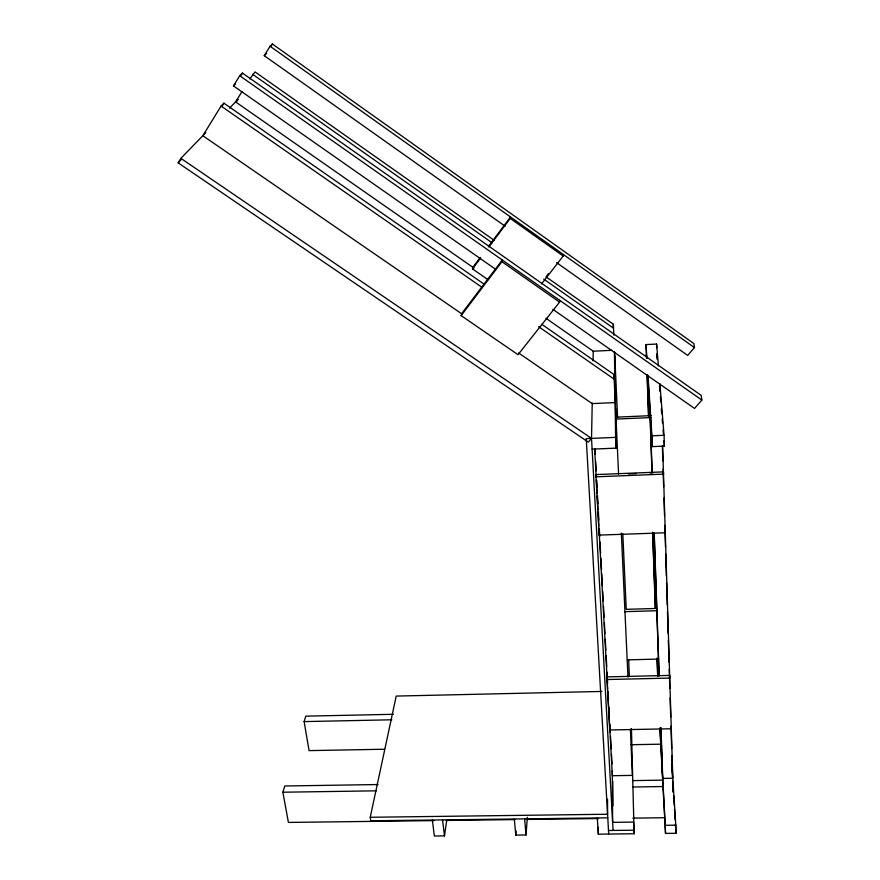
<?xml version="1.0" encoding="UTF-8"?>
<svg xmlns="http://www.w3.org/2000/svg" width="880" height="880" viewBox="0 0 880 880"><rect width="100%" height="100%" fill="white"/><g stroke="black" fill="none" stroke-linecap="round" stroke-linejoin="round"><path stroke-width="1.32" d="M665.203 530.398L665.379 532.774L599.181 535.095L599.192 532.719M631.433 728.541L634.128 833.756L598.312 834.163L598.356 827.332M596.024 476.817L596.046 474.573L663.41 471.878L663.586 474.133L596.024 476.817L599.181 535.095M592.229 403.007L591.525 438.394L613.085 830.445M593.054 360.833L593.241 351.307M514.294 819.005L515.801 835.087L526.053 834.966L527.318 817.3M461.153 315.612L501.93 261.723L502.26 259.996L461.604 313.753L461.153 315.612L518.023 354.706L559.559 302.148L559.702 300.311M541.519 283.91L563.211 256.036L563.332 254.474M515.801 835.087L516.131 831.006M432.355 820.028L434.368 836L444.488 835.89L446.831 819.665M488.895 246.95L510.224 218.416L510.499 216.964L488.411 246.521M607.783 817.828L370.755 820.798L370.227 817.278L396.22 696.08L601.876 691.438M488.081 279.752L472.494 268.884L472.868 267.311L480.238 257.466M433.873 820.611L288.409 822.426L282.876 792.22L284.757 785.983L378.048 784.542M384.428 749.232L309.067 750.618L304.128 721.6L305.778 716.155L393.404 714.296M180.895 158.356L591.525 438.394L588.335 442.167L178.145 162.855L180.895 158.356L205.777 132.671M484.341 284.339L223.927 103.191L221.089 106.051L202.829 135.718L462.044 314.05M495.495 269.192L233.475 85.921L239.734 75.746L242.473 73.084L701.195 395.373L701.855 400.081L694.54 408.43L552.849 309.309M221.837 106.59L223.927 103.191M241.087 75.328L242.473 73.084M242 91.564L235.587 101.904L474.023 268.114M249.821 78.936L255.068 71.929L494.296 240.394M505.098 226.171L264.242 55.671L270.083 46.244L272.382 44L693.858 343.563L694.43 347.567L687.698 355.432L556.622 262.647M236.852 101.31L238.084 99.33L229.504 108.185M271.095 46.079L272.382 44M472.494 268.884L480.689 257.917M546.689 275.88L548.361 273.735M178.145 162.855L180.972 159.918M233.475 85.921L235.323 84.106M264.242 55.671L266.574 53.372M646.459 357.06L646.019 344.586L656.612 344.058L658.394 365.838M611.754 350.306L593.241 351.23L546.007 318.296M617.463 417.12L651.244 415.613M615.758 419.111L651.068 417.56M614.427 351.615L615.615 437.36L586.245 438.614L608.696 834.042M648.043 375.903L651.926 435.809L664.07 435.292L664.4 446.105L652.289 446.611L647.746 375.804M592.119 449.141L616.121 448.129L614.79 355.872M628.265 473.869L636.438 473.539M650.056 473L652.784 472.89M624.558 611.677L657.151 610.731M627.209 659.868L658.625 659.076M607.002 679.547L669.834 678.073L669.647 675.411L606.991 676.896L607.002 679.547L609.73 729.971L671.385 728.761L671.198 726.022M304.128 721.6L391.842 719.785M631.07 744.722L661.21 744.172M632.764 780.604L662.662 780.142M282.876 792.22L376.321 790.823M632.929 786.995L663.003 786.544M370.227 817.278L607.574 814.242L607.552 799.216M446.215 820.457L514.833 819.599M527.186 819.445L598.543 818.554M632.852 818.125L664.411 817.729M660.022 728.464L665.247 825.286L675.785 825.165L676.027 833.283L665.522 833.404L659.857 727.991M608.498 830.489L633.963 830.203M518.639 352.99L592.207 403.612L615.131 402.567L613.987 374.517L541.838 324.324M221.089 106.051L482.306 287.551M538.604 326.667L614.042 379.082L613.987 374.517M239.734 75.746L701.855 400.081M501.93 261.723L559.559 302.148M545.952 276.782L613.349 324.236L613.844 335.203M252.67 74.338L492.03 242.737M543.719 279.103L613.393 328.119L613.349 324.236M270.083 46.244L694.43 347.567M510.224 218.416L563.211 256.036M442.541 819.907L444.488 835.89M524.612 818.873L526.053 834.966M659.846 383.548L664.07 435.292M657.25 357.852L656.92 353.793L657.096 359.282M659.527 386.012L659.967 391.38M660.396 396.748L660.836 402.116M661.353 408.507L661.76 413.6M662.2 419.012L662.53 423.082M663.08 429.858L663.41 433.917M663.96 440.693L664.4 446.105M646.019 344.586L646.899 358.204M646.36 354.321L646.624 358.369M671.88 763.697L675.785 825.165M671.891 767.877L672.485 777.293M672.738 781.264L673.398 791.747M673.651 795.773L674.245 805.145M674.498 809.171L675.18 819.885M675.433 823.911L676.027 833.283M597.322 817.96L598.312 834.163M595.001 448.921L595.298 454.399M595.672 461.252L596.189 470.833M596.706 480.425L597.069 487.267M597.52 495.484L597.96 503.701M598.4 511.918L598.851 520.135M599.291 528.352L599.731 536.569M600.028 542.047L600.622 553.003M600.919 558.481L601.513 569.437M601.733 573.54L602.393 585.871M602.69 591.349L603.207 600.93M603.504 606.408L604.098 617.364M604.395 622.842L604.978 633.798M605.275 639.276L605.869 650.232M606.166 655.71L606.76 666.666M607.057 672.144L607.64 683.089M608.091 691.306L608.531 699.523M608.971 707.74L609.422 715.957M609.862 724.174L610.302 732.391M610.522 736.505L611.193 748.825M611.49 754.303L612.007 763.884M594.671 448.976L596.2 477.268M596.343 479.974L597.069 493.504M597.223 496.21L597.949 509.729M598.103 512.435L598.829 525.965M598.972 528.671L607.662 689.139M607.805 691.867L612.337 775.709L632.39 775.39L630.388 729.256M614.625 352.231L617.606 417.527M622.809 533.885L626.252 609.334L655.402 608.487L652.729 532.224M628.694 660.044L629.332 676.599M615.549 408.188L618.585 474.045M621.324 533.049L627.979 677.116M615.615 437.36L616.121 448.129M634.128 833.756L633.578 822.085L612.634 822.338L612.304 770.638M651.926 435.809L652.289 446.611M665.247 825.286L665.522 833.404M650.034 411.4L652.135 472.329M654.247 533.522L659.164 675.664M660.957 727.595L662.717 778.415L672.804 778.25L662.629 446.127M649.726 406.648L652.003 472.582M654.104 533.027L659.043 675.884M660.858 728.079L662.376 772.035M647.196 374.759L648.637 415.734M657.14 658.086L657.756 675.631M647.086 374.88L648.527 415.998M652.63 532.521L655.27 607.915M657.052 658.636L657.679 676.456M661.54 410.894L661.628 413.6M673.057 786.39L673.222 791.824M662.376 445.863L662.849 460.922M663.091 469.15L663.641 486.948M663.982 497.915L664.532 515.724M664.818 525.305L665.5 547.228M665.709 554.07L666.38 575.993M666.589 582.835L667.26 604.758M667.469 611.611L668.151 633.523M668.36 640.376L669.031 662.288M669.24 669.141L669.834 688.314M670.131 697.906L670.714 717.079M671.011 726.671L671.682 748.583M671.891 755.436L672.397 771.87M672.782 784.036L673.024 792.154M656.612 344.058L656.733 347.71M612.755 781.352L612.92 805.893M609.719 727.232L609.73 729.971"/></g></svg>
